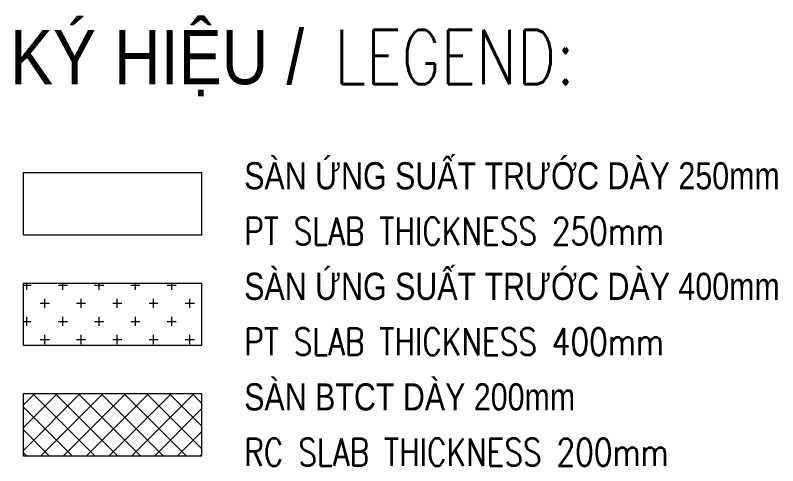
# Model space of a CAD drawing. Header units: millimetres. Extents: x -179076 to 505271, y -26127 to 124331.
# Drawn here: x 107405 to 117919, y 16507 to 22726 of the extents above; entities that cross this region are included whole.
import ezdxf
from ezdxf.enums import TextEntityAlignment as Align

# ---------------------------------------------------------------- set-up
doc = ezdxf.new("R2010")
doc.units = ezdxf.units.MM
for name, color, linetype, lineweight in [('NDC_S_CONTINUOUS', 3, 'Continuous', 20), ('NDC_S_ENG TEXT', 2, 'Continuous', 20), ('NDC_S_HATCH MATERIAL', 8, 'Continuous', 13), ('NDC_S_VN TEXT', 7, 'Continuous', 20)]:
    doc.layers.add(name, color=color, linetype=linetype, lineweight=lineweight)
doc.styles.add('NDC_EN TXT', font='romans.shx', dxfattribs={"width": 0.8})
doc.styles.add('NDC_VIE TXT', font='arial.ttf', dxfattribs={"width": 0.8})

msp = doc.modelspace()

# ---------------------------------------------------------------- hatches: boundary and pattern name
at = {"layer": 'NDC_S_HATCH MATERIAL', "ltscale": 500}
h = msp.add_hatch(dxfattribs=at)
h.set_pattern_fill('CROSS', color=256, scale=1000, pattern_type=2)
h.set_pattern_definition([(0, (0, 0), (250, 250), [125, -375]), (90, (62.5, -62.5), (-250, 250), [125, -375])])
h.paths.add_polyline_path([(107517.3, 19030.1), (107517.3, 18166), (109975.6, 18166), (109975.6, 19030.1)])
h = msp.add_hatch(dxfattribs=at)
h.set_pattern_fill('ANSI37', color=256, scale=70)
h.set_pattern_definition([(45, (2521.93, -1212.4), (-157.1545, 157.1545), []), (135, (2521.93, -1212.4), (-157.1545, -157.1545), [])])
h.paths.add_polyline_path([(107517.3, 17504.1), (107517.3, 16640), (109975.6, 16640), (109975.6, 17504.1)])

# ---------------------------------------------------------------- linework, layer by layer
at = {"layer": 'NDC_S_CONTINUOUS'}
for points in [[(107517.3, 20556.1), (109975.6, 20556.1), (109975.6, 19692), (107517.3, 19692)], [(107517.3, 19030.1), (109975.6, 19030.1), (109975.6, 18166), (107517.3, 18166)], [(107517.3, 17504.1), (109975.6, 17504.1), (109975.6, 16640), (107517.3, 16640)]]:
    msp.add_lwpolyline(points, close=True, dxfattribs=at)

# ---------------------------------------------------------------- texts
at = {"layer": 'NDC_S_ENG TEXT', "attachment_point": 1, "line_spacing_factor": 0.7, "style": 'NDC_EN TXT'}
for s, insert, char_height in [('LEGEND:', (111804.2, 22523.6), 750), ('PT SLAB THICKNESS 250mm', (110561.6, 19934.3), 375), ('PT SLAB THICKNESS 400mm', (110561.6, 18408.3), 375), ('RC SLAB THICKNESS 200mm', (110561.6, 16882.3), 375)]:
    msp.add_mtext_dynamic_manual_height_columns(s, width=11151.525, gutter_width=10, heights=[0], dxfattribs=dict(at, insert=insert, char_height=char_height))
at = {"layer": 'NDC_S_VN TEXT', "style": 'NDC_VIE TXT', "width": 0.85}
msp.add_text('KÝ HIỆU /', height=750, dxfattribs=at).set_placement((107332.2, 22523.6), align=Align.TOP_LEFT)
at = {"layer": 'NDC_S_VN TEXT', "char_height": 375, "attachment_point": 1, "style": 'NDC_VIE TXT'}
for s, insert in [('SÀN ỨNG SUẤT TRƯỚC DÀY 250mm', (110561.6, 20697.7)), ('SÀN ỨNG SUẤT TRƯỚC DÀY 400mm', (110561.6, 19171.7)), ('SÀN BTCT DÀY 200mm', (110561.6, 17645.7))]:
    msp.add_mtext_dynamic_manual_height_columns(s, width=8485.707, gutter_width=10, heights=[0], dxfattribs=dict(at, insert=insert))

doc.saveas('drawing.dxf')
